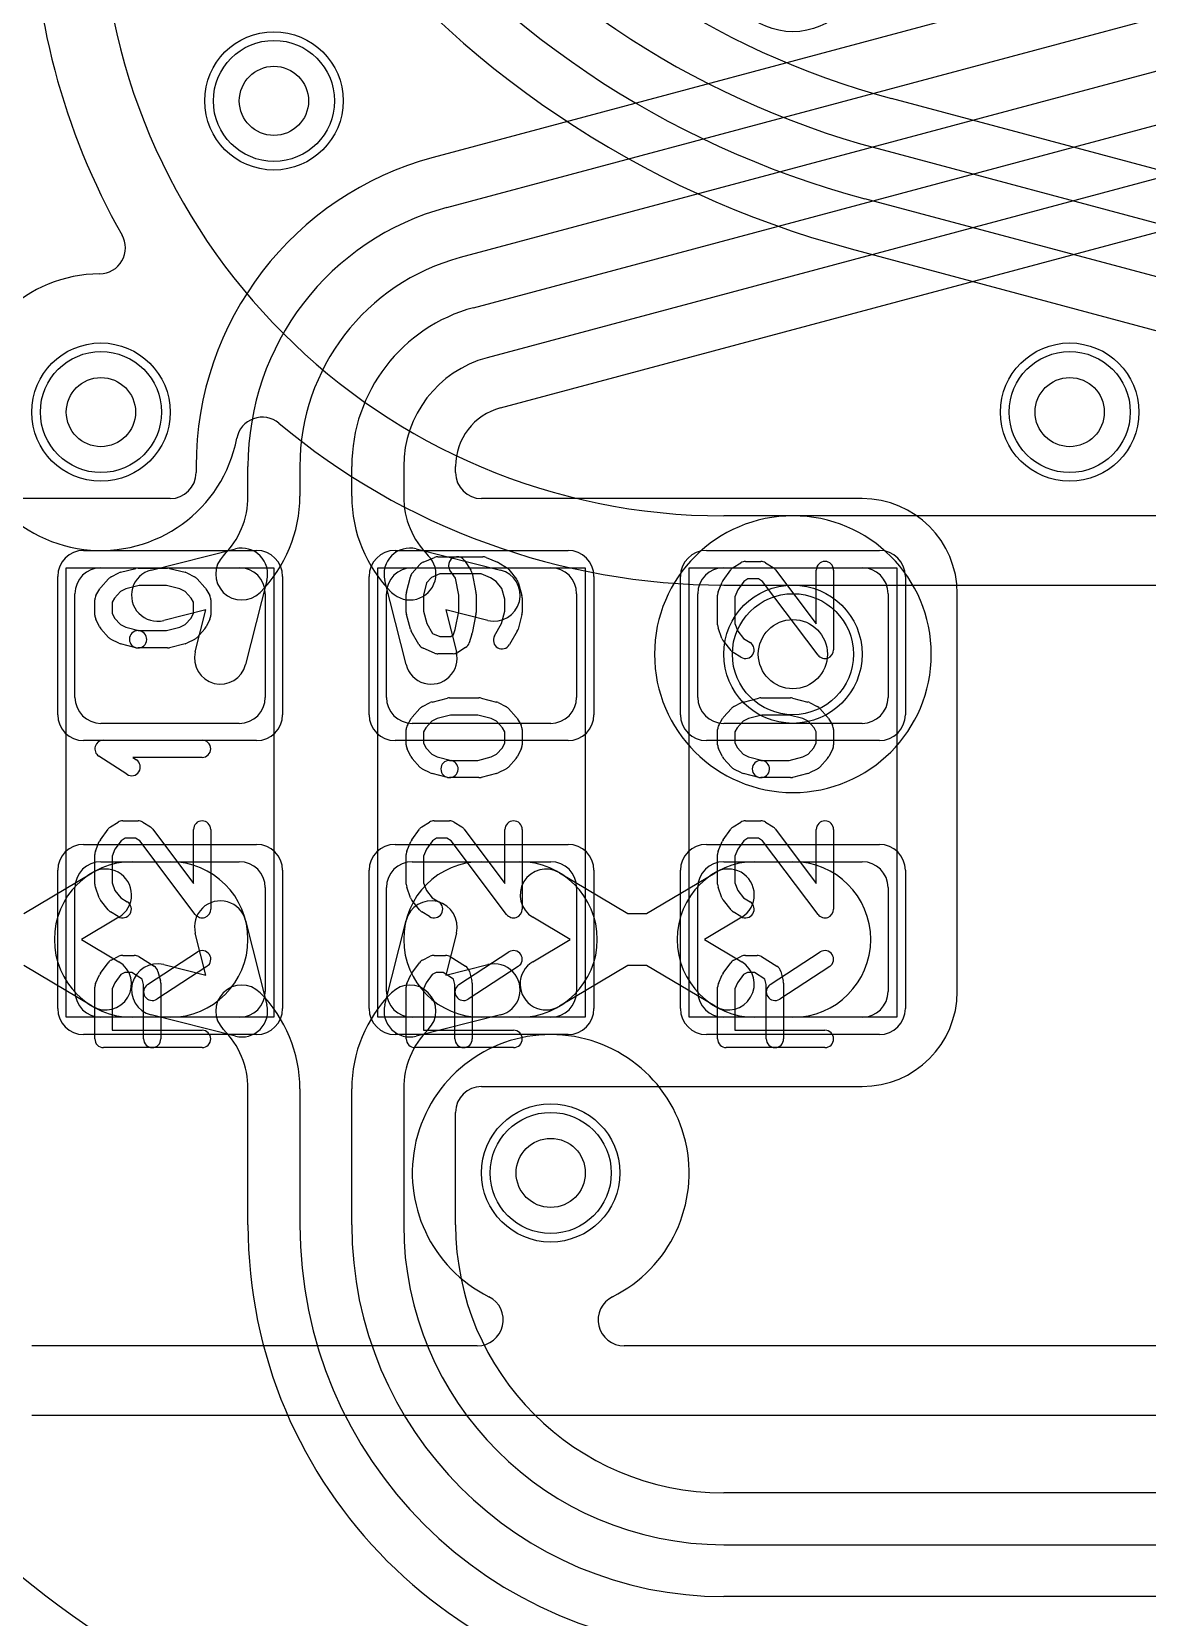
# Model space of a CAD drawing. Extents: x 0 to 20.5, y -0.5 to 20.
# Drawn here: x 5 to 8.224, y 6.515 to 11.1 of the extents above; entities that cross this region are included whole.
import ezdxf

# ---------------------------------------------------------------- set-up
doc = ezdxf.new("R2010")
doc.units = 0
for name, color, linetype in [('Hole', 1, 'CONTINUOUS'), ('L1', 3, 'CONTINUOUS'), ('L2', 3, 'CONTINUOUS'), ('L3', 3, 'CONTINUOUS'), ('L4', 3, 'CONTINUOUS'), ('MetalMask-A', 176, 'CONTINUOUS'), ('PartsArea-A', 111, 'CONTINUOUS'), ('PartsSilk-A', 221, 'CONTINUOUS'), ('Resist-A', 2, 'CONTINUOUS'), ('Resist-B', 2, 'CONTINUOUS')]:
    doc.layers.add(name, color=color, linetype=linetype)

msp = doc.modelspace()

# ---------------------------------------------------------------- linework, layer by layer
at = {"layer": 'Hole'}
for centre in [(5.7, 10.9), (5.2, 10), (8, 10), (7.2, 9.3), (6.5, 7.8)]:
    msp.add_circle(centre, 0.1, dxfattribs=at)
at = {"layer": 'L1'}
for p, q in [((12.8094, 12.51812), (6.16059, 10.73658)), ((6.19942, 10.59165), (12.84823, 12.37319)), ((12.88705, 12.2283), (6.23824, 10.44676)), ((6.27706, 10.30188), (12.92587, 12.08342)), ((12.96469, 11.93854), (6.31588, 10.157)), ((6.35473, 10.01207), (13.00352, 11.79361)), ((5.47496, 9.84306), (5.47496, 9.82501)), ((5.625, 9.75677), (5.625, 9.84306)), ((5.775, 9.84306), (5.775, 9.75677)), ((5.925, 9.75677), (5.925, 9.84307)), ((6.075, 9.84307), (6.075, 9.75677)), ((6.22504, 9.82504), (6.22504, 9.84309)), ((5.39999, 9.75004), (2.5, 9.75004)), ((7.4, 9.75004), (6.30004, 9.75004)), ((5.34501, 9.54318), (5.58849, 9.60455)), ((5.55379, 9.58485), (5.55379, 9.58487)), ((6.11151, 9.60455), (6.35499, 9.54318)), ((6.14621, 9.58487), (6.14621, 9.58485)), ((5.2, 9.55), (5.6, 9.55)), ((6.1, 9.55), (6.5, 9.55)), ((7, 9.55), (7.4, 9.55)), ((5.67955, 9.51349), (5.61818, 9.27001)), ((6.08182, 9.27001), (6.02045, 9.51349)), ((5.125, 9.175), (5.125, 9.475)), ((5.675, 9.475), (5.675, 9.175)), ((6.025, 9.175), (6.025, 9.475)), ((6.575, 9.475), (6.575, 9.175)), ((6.925, 9.175), (6.925, 9.475)), ((7.475, 9.475), (7.475, 9.175)), ((7.67504, 8.325), (7.67504, 9.475)), ((5.5034, 9.4284), (5.38167, 9.39772)), ((5.47272, 9.30667), (5.5034, 9.4284)), ((6.31833, 9.39772), (6.1966, 9.4284)), ((6.1966, 9.4284), (6.22728, 9.30667)), ((5.6, 9.1), (5.2, 9.1)), ((6.5, 9.1), (6.1, 9.1)), ((7.4, 9.1), (7, 9.1)), ((4.9772, 8.55), (5.175, 8.66816)), ((5.2, 8.7), (5.6, 8.7)), ((5.29039, 8.7), (5.4, 8.7)), ((6.1, 8.7), (6.5, 8.7)), ((6.3, 8.7), (6.40961, 8.7)), ((6.525, 8.66816), (6.7228, 8.55)), ((6.7772, 8.55), (6.975, 8.66816)), ((7, 8.7), (7.4, 8.7)), ((7.09039, 8.7), (7.2, 8.7)), ((5.125, 8.325), (5.125, 8.625)), ((5.675, 8.625), (5.675, 8.325)), ((6.025, 8.325), (6.025, 8.625)), ((6.575, 8.625), (6.575, 8.325)), ((6.925, 8.325), (6.925, 8.625)), ((7.475, 8.625), (7.475, 8.325)), ((5.25192, 8.53938), (5.14415, 8.475)), ((5.61818, 8.52999), (5.67955, 8.28651)), ((6.02045, 8.28651), (6.08182, 8.52999)), ((6.55585, 8.475), (6.44808, 8.53938)), ((6.7228, 8.55), (6.7772, 8.55)), ((7.05192, 8.53938), (6.94415, 8.475)), ((5.5034, 8.3716), (5.47272, 8.49333)), ((6.22728, 8.49333), (6.1966, 8.3716)), ((5.14415, 8.475), (5.25192, 8.41062)), ((6.44808, 8.41062), (6.55585, 8.475)), ((6.94415, 8.475), (7.05192, 8.41062)), ((5.175, 8.28184), (4.9772, 8.4)), ((5.38167, 8.40228), (5.5034, 8.3716)), ((6.1966, 8.3716), (6.31833, 8.40228)), ((6.7228, 8.4), (6.525, 8.28184)), ((6.7772, 8.4), (6.7228, 8.4)), ((6.975, 8.28184), (6.7772, 8.4)), ((5.58849, 8.19545), (5.34501, 8.25682)), ((6.35499, 8.25682), (6.11151, 8.19545)), ((5.6, 8.25), (5.2, 8.25)), ((5.4, 8.25), (5.29039, 8.25)), ((6.5, 8.25), (6.1, 8.25)), ((6.40961, 8.25), (6.3, 8.25)), ((7.4, 8.25), (7, 8.25)), ((7.2, 8.25), (7.09039, 8.25)), ((5.625, 7.65), (5.625, 8.04323)), ((5.775, 8.04323), (5.775, 7.65)), ((5.925, 7.65), (5.925, 8.04323)), ((6.075, 8.04323), (6.075, 7.65)), ((6.30004, 8.04996), (7.4, 8.04996)), ((6.22504, 7.65), (6.22504, 7.97496)), ((8.35946, 6.87504), (7, 6.87504)), ((7, 6.725), (8.35946, 6.725)), ((8.35946, 6.575), (7, 6.575))]:
    msp.add_line(p, q, dxfattribs=at)
for centre in [(7.2, 11.3), (5.7, 10.9), (5.2, 10), (8, 10), (7.2, 9.3), (6.5, 7.8)]:
    msp.add_circle(centre, 0.2, dxfattribs=at)
for centre, radius, start, end in [((6.4, 9.84306), 0.92504, 104.99952, 180), ((6.4, 9.84306), 0.775, 104.99971, 180), ((6.4, 9.84306), 0.625, 104.99992, 180), ((6.4, 9.84307), 0.475, 105.00026, 180), ((6.4, 9.84307), 0.325, 105.00046, 180), ((6.40001, 9.84306), 0.17497, 104.99807, 179.98363), ((5.39999, 9.82501), 0.07497, -90, 0), ((6.30001, 9.84309), 0.07497, 179.98471, 180), ((6.30004, 9.82504), 0.075, 180, -90), ((5.38189, 9.75677), 0.24311, -45, 0), ((5.38189, 9.75677), 0.39311, -45.00206, 0), ((6.31811, 9.75677), 0.39311, 180, -135), ((6.31811, 9.75677), 0.24311, 180, -135), ((7.4, 9.475), 0.27504, 0, 90), ((5.60682, 9.53182), 0.075, 135, -45), ((5.60682, 9.53182), 0.075, -14.14555, 104.14556), ((6.09318, 9.53182), 0.075, 75.85444, -165.85444), ((6.09318, 9.53182), 0.075, -135.0108, 45), ((5.2, 9.475), 0.075, 90, 180), ((5.36334, 9.47045), 0.075, 104.14556, -75.85307), ((5.6, 9.475), 0.075, 0, 90), ((6.1, 9.475), 0.075, 90, 180), ((6.33666, 9.47045), 0.075, -104.14556, 75.85307), ((6.5, 9.475), 0.075, 0, 90), ((7, 9.475), 0.075, 90, 180), ((7.4, 9.475), 0.075, 0, 90), ((5.54545, 9.28834), 0.075, 165.85444, -14.14693), ((6.15455, 9.28834), 0.075, -165.85444, 14.14693), ((5.2, 9.175), 0.075, 180, -90), ((5.6, 9.175), 0.075, -90, 0), ((6.1, 9.175), 0.075, 180, -90), ((6.5, 9.175), 0.075, -90, 0), ((7, 9.175), 0.075, 180, -90), ((7.4, 9.175), 0.075, -90, 0), ((5.29039, 8.475), 0.225, 90, -90), ((5.2, 8.625), 0.075, 90, 180), ((5.21346, 8.60377), 0.075, -59.15022, 120.85301), ((5.4, 8.475), 0.225, -90, 90), ((5.6, 8.625), 0.075, 0, 90), ((6.1, 8.625), 0.075, 90, 180), ((6.3, 8.475), 0.225, 90, -90), ((6.40961, 8.475), 0.225, -90, 90), ((6.48654, 8.60377), 0.075, 59.15022, -120.85301), ((6.5, 8.625), 0.075, 0, 90), ((7.09039, 8.475), 0.225, 90, -90), ((7, 8.625), 0.075, 90, 180), ((7.01346, 8.60377), 0.075, -59.15022, 120.85301), ((7.2, 8.475), 0.225, -90, 90), ((7.4, 8.625), 0.075, 0, 90), ((5.54545, 8.51166), 0.075, 14.14555, -165.85307), ((6.15455, 8.51166), 0.075, -14.14555, 165.85307), ((5.21346, 8.34623), 0.075, -120.84978, 59.14699), ((5.36334, 8.32955), 0.075, 75.85444, -104.14693), ((6.33666, 8.32955), 0.075, -75.85444, 104.14693), ((6.48654, 8.34623), 0.075, 120.84978, -59.14699), ((7.01346, 8.34623), 0.075, -120.84978, 59.14699), ((5.2, 8.325), 0.075, 180, -90), ((5.60682, 8.26816), 0.075, 45, -135), ((5.6, 8.325), 0.075, -90, 0), ((5.38189, 8.04323), 0.39311, 0, 45), ((6.31811, 8.04323), 0.39311, 135, 180), ((6.1, 8.325), 0.075, 180, -90), ((6.09317, 8.26817), 0.075, -45, 135), ((6.5, 8.325), 0.075, -90, 0), ((7, 8.325), 0.075, 180, -90), ((7.4, 8.325), 0.27504, -90, 0), ((7.4, 8.325), 0.075, -90, 0), ((5.60682, 8.26818), 0.075, -104.14556, 14.14555), ((6.09318, 8.26818), 0.075, 165.85444, -75.85444), ((5.38189, 8.04323), 0.24311, 0, 45), ((6.31811, 8.04323), 0.24311, 135, 180), ((6.30004, 7.97496), 0.075, 90, 180), ((7, 7.65), 1.375, 180, -90), ((7, 7.65), 1.225, 180, -90), ((7, 7.65), 1.075, 180, -90), ((7, 7.65), 0.925, 180, -90), ((7, 7.65), 0.77496, 180, -90), ((6.72701, 9.5), 3.925, -149.99999, -90), ((6.72701, 9.5), 4.075, -149.99998, -90), ((6.81872, 8.9), 2.925, -149.99979, -90), ((6.72707, 9.5), 4.22504, -149.99999, -90.00068), ((6.81872, 8.9), 3.075, -149.99976, -90)]:
    msp.add_arc(centre, radius, start, end, dxfattribs=at)
at = {"layer": 'L2'}
for centre in [(7.2, 11.3), (5.7, 10.9), (5.2, 10), (8, 10), (6.5, 7.8)]:
    msp.add_circle(centre, 0.2, dxfattribs=at)
for start, end in [(90, -90), (-90, 90)]:
    msp.add_arc((7.2, 9.3), 0.40004, start, end, dxfattribs=at)
at = {"layer": 'L3'}
for p, q in [((9.73114, 10.30502), (7.48532, 10.90678)), ((7.44648, 10.76186), (8.60738, 10.45079)), ((8.56856, 10.30591), (7.40766, 10.61697)), ((7.36883, 10.47204), (9.61638, 9.86981)), ((9.62037, 9.70004), (7, 9.70004)), ((7, 9.5), (14.2, 9.5)), ((6.28791, 7.3), (5, 7.3)), ((14.2, 7.3), (6.71209, 7.3)), ((5, 7.09996), (14.2, 7.09996))]:
    msp.add_line(p, q, dxfattribs=at)
for centre in [(7.2, 11.3), (5.7, 10.9), (8, 10), (7.2, 9.3)]:
    msp.add_circle(centre, 0.2, dxfattribs=at)
for centre, radius, start, end in [((8.1, 13.20082), 2.82504, 180, -104.99991), ((8.1, 13.20082), 2.675, 180, -104.99999), ((8.1, 13.20082), 2.525, 180, -105.00006), ((8.1, 13.20082), 2.37496, 180, -104.99986), ((7, 11.5), 2, 180, -150.3969), ((7, 11.5), 1.79996, 180, -90), ((5.19588, 10.47499), 0.07497, -89.50325, 29.60173), ((5.2, 10), 0.40004, 90.497, -10.88607), ((5.66646, 9.91029), 0.07497, 50.01047, 169.11274), ((7, 11.5), 2, -129.99194, -90), ((6.5, 7.8), 0.40004, -63.48043, -116.51957), ((6.28791, 7.37497), 0.07497, -90, 63.4828), ((6.71209, 7.37497), 0.07497, 116.5172, -90)]:
    msp.add_arc(centre, radius, start, end, dxfattribs=at)
at = {"layer": 'L4'}
for centre in [(7.2, 11.3), (5.7, 10.9), (5.2, 10), (8, 10), (7.2, 9.3), (6.5, 7.8)]:
    msp.add_circle(centre, 0.2, dxfattribs=at)
for start, end in [(90, -90), (-90, 90)]:
    msp.add_arc((7.2, 9.3), 0.40004, start, end, dxfattribs=at)
at = {"layer": 'MetalMask-A'}
for p, q in [((5.2, 9.55), (5.6, 9.55)), ((6.1, 9.55), (6.5, 9.55)), ((7, 9.55), (7.4, 9.55)), ((5.125, 9.175), (5.125, 9.475)), ((5.675, 9.475), (5.675, 9.175)), ((6.025, 9.175), (6.025, 9.475)), ((6.575, 9.475), (6.575, 9.175)), ((6.925, 9.175), (6.925, 9.475)), ((7.475, 9.475), (7.475, 9.175)), ((5.6, 9.1), (5.2, 9.1)), ((6.5, 9.1), (6.1, 9.1)), ((7.4, 9.1), (7, 9.1)), ((5.2, 8.7), (5.6, 8.7)), ((6.1, 8.7), (6.5, 8.7)), ((7, 8.7), (7.4, 8.7)), ((5.125, 8.325), (5.125, 8.625)), ((5.675, 8.625), (5.675, 8.325)), ((6.025, 8.325), (6.025, 8.625)), ((6.575, 8.625), (6.575, 8.325)), ((6.925, 8.325), (6.925, 8.625)), ((7.475, 8.625), (7.475, 8.325)), ((5.6, 8.25), (5.2, 8.25)), ((6.5, 8.25), (6.1, 8.25)), ((7.4, 8.25), (7, 8.25))]:
    msp.add_line(p, q, dxfattribs=at)
for centre, start, end in [((5.2, 9.475), 90, 180), ((5.6, 9.475), 0, 90), ((6.1, 9.475), 90, 180), ((6.5, 9.475), 0, 90), ((7, 9.475), 90, 180), ((7.4, 9.475), 0, 90), ((5.2, 9.175), 180, -90), ((5.6, 9.175), -90, 0), ((6.1, 9.175), 180, -90), ((6.5, 9.175), -90, 0), ((7, 9.175), 180, -90), ((7.4, 9.175), -90, 0), ((5.2, 8.625), 90, 180), ((5.6, 8.625), 0, 90), ((6.1, 8.625), 90, 180), ((6.5, 8.625), 0, 90), ((7, 8.625), 90, 180), ((7.4, 8.625), 0, 90), ((5.2, 8.325), 180, -90), ((5.6, 8.325), -90, 0), ((6.1, 8.325), 180, -90), ((6.5, 8.325), -90, 0), ((7, 8.325), 180, -90), ((7.4, 8.325), -90, 0)]:
    msp.add_arc(centre, 0.075, start, end, dxfattribs=at)
at = {"layer": 'PartsArea-A'}
for p, q in [((5.1, 8.25), (5.1, 9.55)), ((5.1, 9.55), (5.7, 9.55)), ((5.7, 9.55), (5.7, 8.25)), ((6, 8.25), (6, 9.55)), ((6, 9.55), (6.6, 9.55)), ((6.6, 9.55), (6.6, 8.25)), ((6.9, 8.25), (6.9, 9.55)), ((6.9, 9.55), (7.5, 9.55)), ((7.5, 9.55), (7.5, 8.25)), ((5.7, 8.25), (5.1, 8.25)), ((6.6, 8.25), (6, 8.25)), ((7.5, 8.25), (6.9, 8.25))]:
    msp.add_line(p, q, dxfattribs=at)
at = {"layer": 'PartsSilk-A'}
for p, q in [((5.2569, 9.53675), (5.30135, 9.54786)), ((5.30741, 9.54861), (5.39259, 9.54861)), ((5.39865, 9.54786), (5.4431, 9.53675)), ((6.09983, 9.53467), (6.12205, 9.55967)), ((6.13113, 9.56614), (6.16446, 9.58002)), ((6.17407, 9.58194), (6.3037, 9.58194)), ((6.22461, 9.51942), (6.20883, 9.54307)), ((6.25043, 9.57081), (6.26895, 9.54304)), ((6.31331, 9.58002), (6.34665, 9.56614)), ((6.35029, 9.56426), (6.37251, 9.55037)), ((6.37878, 9.54479), (6.401, 9.51701)), ((6.9983, 9.51331), (7.02052, 9.54387)), ((7.02749, 9.55037), (7.04971, 9.56426)), ((7.06296, 9.56806), (7.10741, 9.56806)), ((7.12066, 9.56426), (7.14288, 9.55037)), ((7.14961, 9.5442), (7.26759, 9.38733)), ((7.26759, 9.38733), (7.26759, 9.54306)), ((7.31759, 9.54306), (7.31759, 9.3125)), ((5.19983, 9.493), (5.22205, 9.518)), ((5.22956, 9.52375), (5.25178, 9.53486)), ((5.31049, 9.49861), (5.27169, 9.48891)), ((5.38951, 9.49861), (5.31049, 9.49861)), ((5.42831, 9.48891), (5.38951, 9.49861)), ((5.44822, 9.53486), (5.47044, 9.52375)), ((5.47795, 9.518), (5.50017, 9.493)), ((6.08316, 9.47967), (6.09427, 9.52412)), ((6.14129, 9.50604), (6.13241, 9.47053)), ((6.15563, 9.52218), (6.14129, 9.50604)), ((6.17907, 9.53194), (6.15563, 9.52218)), ((6.2987, 9.53194), (6.17907, 9.53194)), ((6.23426, 9.47113), (6.22461, 9.51942)), ((6.27266, 9.53407), (6.28377, 9.47851)), ((6.32553, 9.52077), (6.2987, 9.53194)), ((6.3424, 9.51023), (6.32553, 9.52077)), ((6.35882, 9.4897), (6.3424, 9.51023)), ((6.40552, 9.50826), (6.41663, 9.46937)), ((6.9842, 9.48011), (6.99531, 9.50789)), ((7.05811, 9.51054), (7.04057, 9.48643)), ((7.07013, 9.51806), (7.05811, 9.51054)), ((7.10024, 9.51806), (7.07013, 9.51806)), ((7.11244, 9.51043), (7.10024, 9.51806)), ((7.27261, 9.29747), (7.11244, 9.51043)), ((5.18241, 9.4125), (5.18241, 9.45694)), ((5.1857, 9.46934), (5.19681, 9.48879)), ((5.23894, 9.46173), (5.23241, 9.4503)), ((5.23241, 9.4503), (5.23241, 9.4184)), ((5.25623, 9.48118), (5.23894, 9.46173)), ((5.27169, 9.48891), (5.25623, 9.48118)), ((5.44377, 9.48118), (5.42831, 9.48891)), ((5.46106, 9.46173), (5.44377, 9.48118)), ((5.46759, 9.4503), (5.46106, 9.46173)), ((5.46759, 9.4184), (5.46759, 9.4503)), ((5.50319, 9.48879), (5.5143, 9.46934)), ((5.51759, 9.45694), (5.51759, 9.4125)), ((6.08241, 9.42083), (6.08241, 9.47361)), ((6.13241, 9.47053), (6.13241, 9.42411)), ((6.23426, 9.42331), (6.23426, 9.47113)), ((6.28426, 9.47361), (6.28426, 9.42083)), ((6.36759, 9.459), (6.35882, 9.4897)), ((6.36759, 9.42411), (6.36759, 9.459)), ((6.41759, 9.4625), (6.41759, 9.42083)), ((6.98241, 9.38472), (6.98241, 9.47083)), ((7.04057, 9.48643), (7.03241, 9.46602)), ((7.03241, 9.46602), (7.03241, 9.38912)), ((5.19616, 9.3791), (5.18505, 9.40132)), ((5.23241, 9.4184), (5.2394, 9.40442)), ((5.2394, 9.40442), (5.25623, 9.38549)), ((5.44377, 9.38549), (5.4606, 9.40442)), ((5.4606, 9.40442), (5.46759, 9.4184)), ((5.51495, 9.40132), (5.50384, 9.3791)), ((6.09436, 9.37273), (6.08325, 9.41439)), ((6.13241, 9.42411), (6.14184, 9.38875)), ((6.22386, 9.3713), (6.23426, 9.42331)), ((6.28377, 9.41593), (6.27266, 9.36038)), ((6.35816, 9.38875), (6.36759, 9.42411)), ((6.41675, 9.41439), (6.40564, 9.37273)), ((5.22205, 9.34867), (5.19983, 9.37367)), ((5.25623, 9.38549), (5.27169, 9.37776)), ((5.27169, 9.37776), (5.31347, 9.36731)), ((5.30741, 9.36806), (5.38951, 9.36806)), ((5.38951, 9.36806), (5.42831, 9.37776)), ((5.42831, 9.37776), (5.44377, 9.38549)), ((5.50017, 9.37367), (5.47795, 9.34867)), ((6.11903, 9.32788), (6.09681, 9.36677)), ((6.14184, 9.38875), (6.15822, 9.36008)), ((6.15822, 9.36008), (6.17907, 9.35139)), ((6.21135, 9.35139), (6.21946, 9.35646)), ((6.21946, 9.35646), (6.22386, 9.3713)), ((6.27212, 9.35818), (6.26471, 9.33318)), ((6.33755, 9.35268), (6.35816, 9.38875)), ((6.40319, 9.36677), (6.38097, 9.32788)), ((6.99503, 9.34563), (6.98392, 9.37618)), ((7.03241, 9.38912), (7.04061, 9.36658)), ((7.04061, 9.36658), (7.0576, 9.34533)), ((5.25178, 9.33181), (5.22956, 9.34292)), ((5.30135, 9.31881), (5.2569, 9.32992)), ((5.39259, 9.31806), (5.30741, 9.31806)), ((5.4431, 9.32992), (5.39865, 9.31881)), ((5.47044, 9.34292), (5.44822, 9.33181)), ((6.16445, 9.30331), (6.13112, 9.3172)), ((6.17907, 9.35139), (6.21135, 9.35139)), ((6.25399, 9.31908), (6.23177, 9.30519)), ((7.02122, 9.31077), (6.999, 9.33855)), ((7.0576, 9.34533), (7.07621, 9.3337)), ((6.21852, 9.30139), (6.17407, 9.30139)), ((7.04971, 9.2913), (7.02749, 9.30519)), ((6.1569, 9.16175), (6.20135, 9.17286)), ((6.20741, 9.17361), (6.29259, 9.17361)), ((6.29865, 9.17286), (6.3431, 9.16175)), ((7.0569, 9.16175), (7.10135, 9.17286)), ((7.10741, 9.17361), (7.19259, 9.17361)), ((7.19865, 9.17286), (7.2431, 9.16175)), ((6.09983, 9.118), (6.12205, 9.143)), ((6.12956, 9.14875), (6.15178, 9.15986)), ((6.34822, 9.15986), (6.37044, 9.14875)), ((6.37795, 9.143), (6.40017, 9.118)), ((6.99983, 9.118), (7.02205, 9.143)), ((7.02956, 9.14875), (7.05178, 9.15986)), ((7.24822, 9.15986), (7.27044, 9.14875)), ((7.27795, 9.143), (7.30017, 9.118)), ((6.08241, 9.0375), (6.08241, 9.08194)), ((6.0857, 9.09434), (6.09681, 9.11379)), ((6.13894, 9.08673), (6.13241, 9.0753)), ((6.15623, 9.10618), (6.13894, 9.08673)), ((6.17169, 9.11391), (6.15623, 9.10618)), ((6.21049, 9.12361), (6.17169, 9.11391)), ((6.28951, 9.12361), (6.21049, 9.12361)), ((6.32831, 9.11391), (6.28951, 9.12361)), ((6.34377, 9.10618), (6.32831, 9.11391)), ((6.36106, 9.08673), (6.34377, 9.10618)), ((6.36759, 9.0753), (6.36106, 9.08673)), ((6.40319, 9.11379), (6.4143, 9.09434)), ((6.41759, 9.08194), (6.41759, 9.0375)), ((6.98241, 9.0375), (6.98241, 9.08194)), ((6.9857, 9.09434), (6.99681, 9.11379)), ((7.03894, 9.08673), (7.03241, 9.0753)), ((7.05623, 9.10618), (7.03894, 9.08673)), ((7.07169, 9.11391), (7.05623, 9.10618)), ((7.11049, 9.12361), (7.07169, 9.11391)), ((7.18951, 9.12361), (7.11049, 9.12361)), ((7.22831, 9.11391), (7.18951, 9.12361)), ((7.24377, 9.10618), (7.22831, 9.11391)), ((7.26106, 9.08673), (7.24377, 9.10618)), ((7.26759, 9.0753), (7.26106, 9.08673)), ((7.30319, 9.11379), (7.3143, 9.09434)), ((7.31759, 9.08194), (7.31759, 9.0375)), ((5.20741, 9.05139), (5.49259, 9.05139)), ((6.13241, 9.0753), (6.13241, 9.0434)), ((6.13241, 9.0434), (6.1394, 9.02942)), ((6.3606, 9.02942), (6.36759, 9.0434)), ((6.36759, 9.0434), (6.36759, 9.0753)), ((7.03241, 9.0753), (7.03241, 9.0434)), ((7.03241, 9.0434), (7.0394, 9.02942)), ((7.2606, 9.02942), (7.26759, 9.0434)), ((7.26759, 9.0434), (7.26759, 9.0753)), ((5.2753, 8.95263), (5.19382, 9.00541)), ((5.49259, 9.00139), (5.29199, 9.00139)), ((5.29199, 9.00139), (5.30248, 8.99459)), ((6.09616, 9.0041), (6.08505, 9.02632)), ((6.12205, 8.97367), (6.09983, 8.99867)), ((6.1394, 9.02942), (6.15623, 9.01049)), ((6.15623, 9.01049), (6.17169, 9.00276)), ((6.17169, 9.00276), (6.21347, 8.99231)), ((6.20741, 8.99306), (6.28951, 8.99306)), ((6.28951, 8.99306), (6.32831, 9.00276)), ((6.32831, 9.00276), (6.34377, 9.01049)), ((6.34377, 9.01049), (6.3606, 9.02942)), ((6.40017, 8.99867), (6.37795, 8.97367)), ((6.41495, 9.02632), (6.40384, 9.0041)), ((6.99616, 9.0041), (6.98505, 9.02632)), ((7.02205, 8.97367), (6.99983, 8.99867)), ((7.0394, 9.02942), (7.05623, 9.01049)), ((7.05623, 9.01049), (7.07169, 9.00276)), ((7.07169, 9.00276), (7.11347, 8.99231)), ((7.10741, 8.99306), (7.18951, 8.99306)), ((7.18951, 8.99306), (7.22831, 9.00276)), ((7.22831, 9.00276), (7.24377, 9.01049)), ((7.24377, 9.01049), (7.2606, 9.02942)), ((7.30017, 8.99867), (7.27795, 8.97367)), ((7.31495, 9.02632), (7.30384, 9.0041)), ((6.15178, 8.95681), (6.12956, 8.96792)), ((6.20135, 8.94381), (6.1569, 8.95492)), ((6.29259, 8.94306), (6.20741, 8.94306)), ((6.3431, 8.95492), (6.29865, 8.94381)), ((6.37044, 8.96792), (6.34822, 8.95681)), ((7.05178, 8.95681), (7.02956, 8.96792)), ((7.10135, 8.94381), (7.0569, 8.95492)), ((7.19259, 8.94306), (7.10741, 8.94306)), ((7.2431, 8.95492), (7.19865, 8.94381)), ((7.27044, 8.96792), (7.24822, 8.95681)), ((5.22749, 8.80037), (5.24971, 8.81426)), ((5.26296, 8.81806), (5.30741, 8.81806)), ((5.32066, 8.81426), (5.34288, 8.80037)), ((6.12749, 8.80037), (6.14971, 8.81426)), ((6.16296, 8.81806), (6.20741, 8.81806)), ((6.22066, 8.81426), (6.24288, 8.80037)), ((7.02749, 8.80037), (7.04971, 8.81426)), ((7.06296, 8.81806), (7.10741, 8.81806)), ((7.12066, 8.81426), (7.14288, 8.80037)), ((5.1842, 8.73011), (5.19531, 8.75789)), ((5.1983, 8.76331), (5.22052, 8.79387)), ((5.25811, 8.76054), (5.24057, 8.73643)), ((5.27013, 8.76806), (5.25811, 8.76054)), ((5.30024, 8.76806), (5.27013, 8.76806)), ((5.31244, 8.76043), (5.30024, 8.76806)), ((5.47261, 8.54747), (5.31244, 8.76043)), ((5.34961, 8.7942), (5.46759, 8.63733)), ((5.46759, 8.63733), (5.46759, 8.79306)), ((5.51759, 8.79306), (5.51759, 8.5625)), ((6.0842, 8.73011), (6.09531, 8.75789)), ((6.0983, 8.76331), (6.12052, 8.79387)), ((6.15811, 8.76054), (6.14057, 8.73643)), ((6.17013, 8.76806), (6.15811, 8.76054)), ((6.20024, 8.76806), (6.17013, 8.76806)), ((6.21244, 8.76043), (6.20024, 8.76806)), ((6.37261, 8.54747), (6.21244, 8.76043)), ((6.24961, 8.7942), (6.36759, 8.63733)), ((6.36759, 8.63733), (6.36759, 8.79306)), ((6.41759, 8.79306), (6.41759, 8.5625)), ((6.9842, 8.73011), (6.99531, 8.75789)), ((6.9983, 8.76331), (7.02052, 8.79387)), ((7.05811, 8.76054), (7.04057, 8.73643)), ((7.07013, 8.76806), (7.05811, 8.76054)), ((7.10024, 8.76806), (7.07013, 8.76806)), ((7.11244, 8.76043), (7.10024, 8.76806)), ((7.27261, 8.54747), (7.11244, 8.76043)), ((7.14961, 8.7942), (7.26759, 8.63733)), ((7.26759, 8.63733), (7.26759, 8.79306)), ((7.31759, 8.79306), (7.31759, 8.5625)), ((5.18241, 8.63472), (5.18241, 8.72083)), ((5.24057, 8.73643), (5.23241, 8.71602)), ((5.23241, 8.71602), (5.23241, 8.63912)), ((6.08241, 8.63472), (6.08241, 8.72083)), ((6.14057, 8.73643), (6.13241, 8.71602)), ((6.13241, 8.71602), (6.13241, 8.63912)), ((6.98241, 8.63472), (6.98241, 8.72083)), ((7.04057, 8.73643), (7.03241, 8.71602)), ((7.03241, 8.71602), (7.03241, 8.63912)), ((5.19503, 8.59563), (5.18392, 8.62618)), ((5.23241, 8.63912), (5.24061, 8.61658)), ((6.09503, 8.59563), (6.08392, 8.62618)), ((6.13241, 8.63912), (6.14061, 8.61658)), ((6.99503, 8.59563), (6.98392, 8.62618)), ((7.03241, 8.63912), (7.04061, 8.61658)), ((5.22122, 8.56077), (5.199, 8.58855)), ((5.24061, 8.61658), (5.2576, 8.59533)), ((5.2576, 8.59533), (5.27621, 8.5837)), ((6.12122, 8.56077), (6.099, 8.58855)), ((6.14061, 8.61658), (6.1576, 8.59533)), ((6.1576, 8.59533), (6.17621, 8.5837)), ((7.02122, 8.56077), (6.999, 8.58855)), ((7.04061, 8.61658), (7.0576, 8.59533)), ((7.0576, 8.59533), (7.07621, 8.5837)), ((5.24971, 8.5413), (5.22749, 8.55519)), ((6.14971, 8.5413), (6.12749, 8.55519)), ((7.04971, 8.5413), (7.02749, 8.55519)), ((5.33447, 8.34453), (5.47891, 8.43898)), ((6.23447, 8.34453), (6.37891, 8.43898)), ((7.13447, 8.34453), (7.27891, 8.43898)), ((5.1983, 8.3772), (5.22052, 8.40776)), ((5.22956, 8.41542), (5.25178, 8.42653)), ((5.26296, 8.42917), (5.2963, 8.42917)), ((5.30955, 8.42537), (5.35399, 8.39759)), ((5.50627, 8.39714), (5.36183, 8.30269)), ((6.0983, 8.3772), (6.12052, 8.40776)), ((6.12956, 8.41542), (6.15178, 8.42653)), ((6.16296, 8.42917), (6.1963, 8.42917)), ((6.20955, 8.42537), (6.25399, 8.39759)), ((6.40627, 8.39714), (6.26183, 8.30269)), ((6.9983, 8.3772), (7.02052, 8.40776)), ((7.02956, 8.41542), (7.05178, 8.42653)), ((7.06296, 8.42917), (7.0963, 8.42917)), ((7.10955, 8.42537), (7.15399, 8.39759)), ((7.30627, 8.39714), (7.16183, 8.30269)), ((5.18456, 8.34765), (5.19567, 8.37265)), ((5.24029, 8.34993), (5.23241, 8.3322)), ((5.25737, 8.37343), (5.24029, 8.34993)), ((5.26886, 8.37917), (5.25737, 8.37343)), ((5.28913, 8.37917), (5.26886, 8.37917)), ((5.31913, 8.36042), (5.28913, 8.37917)), ((5.32315, 8.34533), (5.31913, 8.36042)), ((5.32315, 8.1875), (5.32315, 8.34533)), ((5.3649, 8.38283), (5.37231, 8.35505)), ((5.37315, 8.34861), (5.37315, 8.1875)), ((6.08456, 8.34765), (6.09567, 8.37265)), ((6.14029, 8.34993), (6.13241, 8.3322)), ((6.15737, 8.37343), (6.14029, 8.34993)), ((6.16886, 8.37917), (6.15737, 8.37343)), ((6.18913, 8.37917), (6.16886, 8.37917)), ((6.21913, 8.36042), (6.18913, 8.37917)), ((6.22315, 8.34533), (6.21913, 8.36042)), ((6.22315, 8.1875), (6.22315, 8.34533)), ((6.2649, 8.38283), (6.27231, 8.35505)), ((6.27315, 8.34861), (6.27315, 8.1875)), ((6.98456, 8.34765), (6.99567, 8.37265)), ((7.04029, 8.34993), (7.03241, 8.3322)), ((7.05737, 8.37343), (7.04029, 8.34993)), ((7.06886, 8.37917), (7.05737, 8.37343)), ((7.08913, 8.37917), (7.06886, 8.37917)), ((7.11913, 8.36042), (7.08913, 8.37917)), ((7.12315, 8.34533), (7.11913, 8.36042)), ((7.12315, 8.1875), (7.12315, 8.34533)), ((7.1649, 8.38283), (7.17231, 8.35505)), ((7.17315, 8.34861), (7.17315, 8.1875)), ((5.18241, 8.1875), (5.18241, 8.3375)), ((5.23241, 8.3322), (5.23241, 8.2125)), ((6.08241, 8.1875), (6.08241, 8.3375)), ((6.13241, 8.3322), (6.13241, 8.2125)), ((6.98241, 8.1875), (6.98241, 8.3375)), ((7.03241, 8.3322), (7.03241, 8.2125)), ((5.23241, 8.2125), (5.49259, 8.2125)), ((6.13241, 8.2125), (6.39259, 8.2125)), ((7.03241, 8.2125), (7.29259, 8.2125)), ((5.49259, 8.1625), (5.20741, 8.1625)), ((6.39259, 8.1625), (6.10741, 8.1625)), ((7.29259, 8.1625), (7.00741, 8.1625))]:
    msp.add_line(p, q, dxfattribs=at)
for centre, start, end in [((5.26296, 9.5125), 104.03068, 116.56505), ((5.30741, 9.52361), 90, 104.03068), ((5.39259, 9.52361), 75.96932, 90), ((5.43704, 9.5125), 63.43495, 75.96932), ((6.14074, 9.54306), 112.60576, 138.36931), ((6.17407, 9.55694), 90, 112.60888), ((6.22963, 9.55694), 33.69642, -146.30041), ((6.24815, 9.52917), 11.30544, 33.69959), ((6.3037, 9.55694), 67.39424, 90), ((6.33704, 9.54306), 57.99462, 67.39722), ((6.35926, 9.52917), 38.66697, 57.98998), ((7.04074, 9.52917), 122.00538, 143.97932), ((7.06296, 9.54306), 90, 122.01002), ((7.10741, 9.54306), 57.99462, 90), ((7.12963, 9.52917), 36.9524, 57.98998), ((7.29259, 9.54306), 0, 180), ((5.21852, 9.47639), 138.37217, 150.26649), ((5.24074, 9.50139), 116.56505, 138.37217), ((5.45926, 9.50139), 41.62783, 63.43495), ((5.48148, 9.47639), 29.73351, 41.62783), ((6.11852, 9.51806), 138.37217, 165.96679), ((6.38148, 9.50139), 15.94854, 38.65478), ((7.01852, 9.49861), 143.98274, 158.20215), ((5.20741, 9.45694), 150.26649, 180), ((5.49259, 9.45694), 0, 29.73351), ((6.10741, 9.47361), 165.96932, 180), ((6.25926, 9.47361), 0, 11.30795), ((6.39259, 9.4625), 0, 15.94345), ((7.00741, 9.47083), 158.2071, 180), ((5.20741, 9.4125), 180, -153.43495), ((5.49259, 9.4125), -26.56505, 0), ((6.10741, 9.42083), 180, -165.06773), ((6.25926, 9.42083), -11.30544, 0), ((6.39259, 9.42083), -14.92551, 0), ((5.21852, 9.39028), -153.43495, -138.37217), ((5.30741, 9.34306), 90, -90), ((5.30741, 9.34306), -104.03068, 75.96679), ((5.48148, 9.39028), -41.62783, -26.56505), ((6.11852, 9.37917), -165.07449, -150.25829), ((6.24815, 9.36528), -16.49948, -11.30993), ((6.38148, 9.37917), -29.73351, -14.93227), ((7.00741, 9.38472), 180, -160.01539), ((5.24074, 9.36528), -138.37217, -116.56505), ((5.26296, 9.35417), -116.56505, -104.03068), ((5.39259, 9.34306), -90, -75.96932), ((5.43704, 9.35417), -75.96932, -63.43495), ((5.45926, 9.36528), -63.43495, -41.62783), ((6.14074, 9.34028), -150.26649, -112.62353), ((6.24074, 9.34028), -57.99462, -16.50982), ((6.35926, 9.34028), 150.26649, -29.74171), ((7.01852, 9.35417), -160.02081, -141.34522), ((7.04074, 9.32639), -141.33303, -122.01002), ((7.06296, 9.3125), -122.00538, 57.98998), ((7.29259, 9.3125), -143.0476, 0), ((6.17407, 9.32639), -112.62691, -90), ((6.21852, 9.32639), -90, -57.98998), ((6.20741, 9.14861), 90, 104.03068), ((6.29259, 9.14861), 75.96932, 90), ((7.10741, 9.14861), 90, 104.03068), ((7.19259, 9.14861), 75.96932, 90), ((6.14074, 9.12639), 116.56505, 138.37217), ((6.16296, 9.1375), 104.03068, 116.56505), ((6.33704, 9.1375), 63.43495, 75.96932), ((6.35926, 9.12639), 41.62783, 63.43495), ((7.04074, 9.12639), 116.56505, 138.37217), ((7.06296, 9.1375), 104.03068, 116.56505), ((7.23704, 9.1375), 63.43495, 75.96932), ((7.25926, 9.12639), 41.62783, 63.43495), ((6.10741, 9.08194), 150.26649, 180), ((6.11852, 9.10139), 138.37217, 150.26649), ((6.38148, 9.10139), 29.73351, 41.62783), ((6.39259, 9.08194), 0, 29.73351), ((7.00741, 9.08194), 150.26649, 180), ((7.01852, 9.10139), 138.37217, 150.26649), ((7.28148, 9.10139), 29.73351, 41.62783), ((7.29259, 9.08194), 0, 29.73351), ((5.20741, 9.02639), 90, -122.93381), ((5.49259, 9.02639), -90, 90), ((6.10741, 9.0375), 180, -153.43495), ((6.39259, 9.0375), -26.56505, 0), ((7.00741, 9.0375), 180, -153.43495), ((7.29259, 9.0375), -26.56505, 0), ((5.28889, 8.97361), -122.93354, 57.06619), ((6.11852, 9.01528), -153.43495, -138.37217), ((6.20741, 8.96806), 90, -90), ((6.20741, 8.96806), -104.03068, 75.96679), ((6.38148, 9.01528), -41.62783, -26.56505), ((7.01852, 9.01528), -153.43495, -138.37217), ((7.10741, 8.96806), 90, -90), ((7.10741, 8.96806), -104.03068, 75.96679), ((7.28148, 9.01528), -41.62783, -26.56505), ((6.14074, 8.99028), -138.37217, -116.56505), ((6.16296, 8.97917), -116.56505, -104.03068), ((6.29259, 8.96806), -90, -75.96932), ((6.33704, 8.97917), -75.96932, -63.43495), ((6.35926, 8.99028), -63.43495, -41.62783), ((7.04074, 8.99028), -138.37217, -116.56505), ((7.06296, 8.97917), -116.56505, -104.03068), ((7.19259, 8.96806), -90, -75.96932), ((7.23704, 8.97917), -75.96932, -63.43495), ((7.25926, 8.99028), -63.43495, -41.62783), ((5.26296, 8.79306), 90, 122.01002), ((5.30741, 8.79306), 57.99462, 90), ((5.49259, 8.79306), 0, 180), ((6.16296, 8.79306), 90, 122.01002), ((6.20741, 8.79306), 57.99462, 90), ((6.39259, 8.79306), 0, 180), ((7.06296, 8.79306), 90, 122.01002), ((7.10741, 8.79306), 57.99462, 90), ((7.29259, 8.79306), 0, 180), ((5.21852, 8.74861), 143.98274, 158.20215), ((5.24074, 8.77917), 122.00538, 143.97932), ((5.32963, 8.77917), 36.9524, 57.98998), ((6.11852, 8.74861), 143.98274, 158.20215), ((6.14074, 8.77917), 122.00538, 143.97932), ((6.22963, 8.77917), 36.9524, 57.98998), ((7.01852, 8.74861), 143.98274, 158.20215), ((7.04074, 8.77917), 122.00538, 143.97932), ((7.12963, 8.77917), 36.9524, 57.98998), ((5.20741, 8.72083), 158.2071, 180), ((6.10741, 8.72083), 158.2071, 180), ((7.00741, 8.72083), 158.2071, 180), ((5.20741, 8.63472), 180, -160.01539), ((6.10741, 8.63472), 180, -160.01539), ((7.00741, 8.63472), 180, -160.01539), ((5.21852, 8.60417), -160.02081, -141.34522), ((5.26296, 8.5625), -122.00538, 57.98998), ((6.11852, 8.60417), -160.02081, -141.34522), ((6.16296, 8.5625), -122.00538, 57.98998), ((7.01852, 8.60417), -160.02081, -141.34522), ((7.06296, 8.5625), -122.00538, 57.98998), ((5.24074, 8.57639), -141.33303, -122.01002), ((5.49259, 8.5625), -143.0476, 0), ((6.14074, 8.57639), -141.33303, -122.01002), ((6.39259, 8.5625), -143.0476, 0), ((7.04074, 8.57639), -141.33303, -122.01002), ((7.29259, 8.5625), -143.0476, 0), ((5.49259, 8.41806), -56.81854, 123.18086), ((6.39259, 8.41806), -56.81854, 123.18086), ((7.29259, 8.41806), -56.81854, 123.18086), ((5.24074, 8.39306), 116.56505, 143.97932), ((5.26296, 8.40417), 90, 116.56505), ((5.2963, 8.40417), 57.99462, 90), ((5.34074, 8.37639), 14.92551, 57.98998), ((6.14074, 8.39306), 116.56505, 143.97932), ((6.16296, 8.40417), 90, 116.56505), ((6.1963, 8.40417), 57.99462, 90), ((6.24074, 8.37639), 14.92551, 57.98998), ((7.04074, 8.39306), 116.56505, 143.97932), ((7.06296, 8.40417), 90, 116.56505), ((7.0963, 8.40417), 57.99462, 90), ((7.14074, 8.37639), 14.92551, 57.98998), ((5.20741, 8.3375), 156.04915, 180), ((5.21852, 8.3625), 143.98274, 156.03964), ((5.34815, 8.34861), 0, 14.93527), ((6.10741, 8.3375), 156.04915, 180), ((6.11852, 8.3625), 143.98274, 156.03964), ((6.24815, 8.34861), 0, 14.93527), ((7.00741, 8.3375), 156.04915, 180), ((7.01852, 8.3625), 143.98274, 156.03964), ((7.14815, 8.34861), 0, 14.93527), ((5.34815, 8.32361), 123.18146, -56.81914), ((6.24815, 8.32361), 123.18146, -56.81914), ((7.14815, 8.32361), 123.18146, -56.81914), ((5.49259, 8.1875), -90, 90), ((6.39259, 8.1875), -90, 90), ((7.29259, 8.1875), -90, 90), ((5.20741, 8.1875), 180, -90), ((5.34815, 8.1875), 180, 0), ((6.10741, 8.1875), 180, -90), ((6.24815, 8.1875), 180, 0), ((7.00741, 8.1875), 180, -90), ((7.14815, 8.1875), 180, 0)]:
    msp.add_arc(centre, 0.025, start, end, dxfattribs=at)
at = {"layer": 'Resist-A'}
for p, q in [((5.15, 9.6), (5.65, 9.6)), ((6.05, 9.6), (6.55, 9.6)), ((6.95, 9.6), (7.45, 9.6)), ((5.075, 9.125), (5.075, 9.525)), ((5.725, 9.525), (5.725, 9.125)), ((5.975, 9.125), (5.975, 9.525)), ((6.625, 9.525), (6.625, 9.125)), ((6.875, 9.125), (6.875, 9.525)), ((7.525, 9.525), (7.525, 9.125)), ((5.65, 9.05), (5.15, 9.05)), ((6.55, 9.05), (6.05, 9.05)), ((7.45, 9.05), (6.95, 9.05)), ((5.15, 8.75), (5.65, 8.75)), ((6.05, 8.75), (6.55, 8.75)), ((6.95, 8.75), (7.45, 8.75)), ((5.075, 8.275), (5.075, 8.675)), ((5.725, 8.675), (5.725, 8.275)), ((5.975, 8.275), (5.975, 8.675)), ((6.625, 8.675), (6.625, 8.275)), ((6.875, 8.275), (6.875, 8.675)), ((7.525, 8.675), (7.525, 8.275)), ((5.65, 8.2), (5.15, 8.2)), ((6.55, 8.2), (6.05, 8.2)), ((7.45, 8.2), (6.95, 8.2))]:
    msp.add_line(p, q, dxfattribs=at)
for centre in [(5.7, 10.9), (5.2, 10), (8, 10), (7.2, 9.3), (6.5, 7.8)]:
    msp.add_circle(centre, 0.175, dxfattribs=at)
for centre, start, end in [((5.15, 9.525), 90, 180), ((5.65, 9.525), 0, 90), ((6.05, 9.525), 90, 180), ((6.55, 9.525), 0, 90), ((6.95, 9.525), 90, 180), ((7.45, 9.525), 0, 90), ((5.15, 9.125), 180, -90), ((5.65, 9.125), -90, 0), ((6.05, 9.125), 180, -90), ((6.55, 9.125), -90, 0), ((6.95, 9.125), 180, -90), ((7.45, 9.125), -90, 0), ((5.15, 8.675), 90, 180), ((5.65, 8.675), 0, 90), ((6.05, 8.675), 90, 180), ((6.55, 8.675), 0, 90), ((6.95, 8.675), 90, 180), ((7.45, 8.675), 0, 90), ((5.15, 8.275), 180, -90), ((5.65, 8.275), -90, 0), ((6.05, 8.275), 180, -90), ((6.55, 8.275), -90, 0), ((6.95, 8.275), 180, -90), ((7.45, 8.275), -90, 0)]:
    msp.add_arc(centre, 0.075, start, end, dxfattribs=at)
at = {"layer": 'Resist-B'}
for centre in [(5.7, 10.9), (5.2, 10), (8, 10), (7.2, 9.3), (6.5, 7.8)]:
    msp.add_circle(centre, 0.175, dxfattribs=at)

doc.saveas('drawing.dxf')
